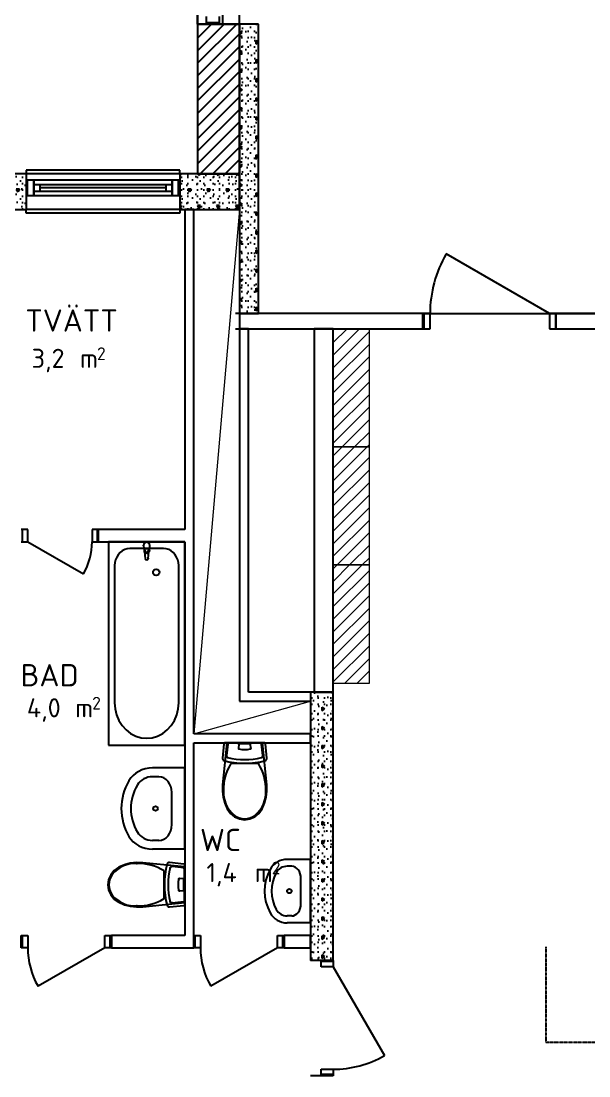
# Model space of a CAD drawing. Header units: millimetres. Extents: x -214 to 77166, y -5099 to 21069.
# Drawn here: x 32188 to 36656, y 6398 to 14703 of the extents above; entities that cross this region are included whole.
import ezdxf
from ezdxf.enums import TextEntityAlignment as Align

# ---------------------------------------------------------------- set-up
doc = ezdxf.new("R2010")
doc.units = ezdxf.units.MM
doc.header["$MEASUREMENT"] = 0
doc.linetypes.add('A_PSTRECK_2', pattern=[3.8, 2.2, -0.7, 0.2, -0.7])
for name, color, linetype in [('A--------JA', 3, 'A_PSTRECK_2'), ('A-01SB-----', 3, 'Continuous'), ('A-01SC-----', 7, 'Continuous'), ('A-01SC-----Ytterväggar hus S', 7, 'Continuous'), ('A-01SC-----Ytterväggar2', 7, 'Continuous'), ('A-27B------', 7, 'Continuous'), ('A-42-------', 1, 'Continuous'), ('A-46---B---', 1, 'Continuous')]:
    doc.layers.add(name, color=color, linetype=linetype)
for name, color, linetype, lineweight in [('A-27---MH1-', 8, 'Continuous', 0), ('A-45C---E--', 1, 'Continuous', 0), ('A-A-RUA----', 3, 'Continuous', 0)]:
    doc.layers.add(name, color=color, linetype=linetype, lineweight=lineweight)
doc.styles.add('ISO', font='')
doc.styles.get('ISO').set_extended_font_data('ISOCPEUR')
pattern_1 = [(45, (0, 0), (-49.49747, 49.49747), [])]
pattern_2 = [(180, (0, 0), (0, 259.8076), [25, -125]), (180, (-75, -129.9), (0, 259.8076), [25, -125]), (240, (0, 0), (-225, 129.9038), [25, -125]), (240, (-150, 2e-14), (-225, 129.9038), [25, -125]), (300, (-25, 3e-15), (225, 129.9038), [25, -125]), (300, (-175, 2e-14), (225, 129.9038), [25, -125]), (180, (-3e-15, -25), (0, 50), [0, -50, 0, -75]), (225, (-25, -25), (-35.35534, 35.35534), [0, -37.5, 0, -62.5])]
pattern_3 = [(270, (0, 0), (259.8076, 0), [25, -125]), (270, (129.9, -75), (259.8076, 0), [25, -125]), (330, (0, 0), (129.9038, 225), [25, -125]), (330, (-3e-14, -150), (129.9038, 225), [25, -125]), (30, (-5e-15, -25), (-129.9038, 225), [25, -125]), (30, (-3e-14, -175), (-129.9038, 225), [25, -125]), (270, (25, -5e-15), (50, 0), [0, -50, 0, -75]), (315, (25, -25), (35.35534, 35.35534), [0, -37.5, 0, -62.5])]
pattern_4 = [(0, (0, 0), (0, 600), [])]

# ---------------------------------------------------------------- blocks, each defined once
blk = doc.blocks.new('BAD_10_58', base_point=(32528.4, 9425))
at = {"layer": 'A-A-RUA----', "style": 'ISO'}
for tag, height, p in [('ROOM_NAME', 175, (32183.3, 9640.4)), ('bFrame', 150, (32233.3, 9371.1)), ('DUMMY_377', 150, (32518.5, 9371.1)), ('DUMMY_378', 100, (32747.6, 9382.5))]:
    blk.add_attdef(tag, text='', height=height, dxfattribs=at).set_placement(p, align=Align.TOP_LEFT)
blk = doc.blocks.new('WC_11_59', base_point=(33941.5, 8127.8))
at = {"layer": 'A-A-RUA----', "style": 'ISO'}
for tag, height, p in [('ROOM_NAME', 175, (33596.4, 8343.2)), ('bFrame', 150, (33646.4, 8073.9)), ('DUMMY_377', 150, (33931.7, 8073.9)), ('DUMMY_378', 100, (34160.7, 8085.3))]:
    blk.add_attdef(tag, text='', height=height, dxfattribs=at).set_placement(p, align=Align.TOP_LEFT)
blk = doc.blocks.new('TVÄTT_09_60', base_point=(32608.2, 12177))
at = {"layer": 'A-A-RUA----', "style": 'ISO'}
for tag, height, p in [('ROOM_NAME', 175, (32221, 12433.3)), ('DUMMY_378', 100, (32785.3, 12134.5)), ('bFrame', 150, (32271, 12123.1)), ('DUMMY_377', 150, (32556.3, 12123.1))]:
    blk.add_attdef(tag, text='', height=height, dxfattribs=at).set_placement(p, align=Align.TOP_LEFT)

msp = doc.modelspace()

# ---------------------------------------------------------------- hatches: boundary and pattern name
at = {"layer": 'A-01SB-----', "linetype": 'Continuous'}
h = msp.add_hatch(dxfattribs=at)
h.set_pattern_fill('BETONG__STD_', color=256, style=0, pattern_type=2)
h.set_pattern_definition(pattern_3)
h.paths.add_polyline_path([(34464.1, 9420), (34464.1, 9349), (34644.1, 9420)])
h = msp.add_hatch(dxfattribs=at)
h.set_pattern_fill('BETONG__STD_', color=256, style=0, pattern_type=2)
h.set_pattern_definition(pattern_3)
h.paths.add_polyline_path([(34464.1, 9349), (34464.1, 7307.7), (34549.1, 7307.7), (34644.1, 7307.7), (34644.1, 9420)])
at = {"layer": 'A-01SC-----', "linetype": 'Continuous'}
h = msp.add_hatch(dxfattribs=at)
h.set_pattern_fill('BRANDSÄKRARE', color=256, style=0, pattern_type=2)
h.set_pattern_definition(pattern_1)
h.paths.add_polyline_path([(33906.2, 13500.9), (33906.2, 14680), (33576.2, 14680), (33576.2, 13500.9)])
h = msp.add_hatch(dxfattribs=at)
h.set_pattern_fill('BETONG__STD_', color=256, style=0, pattern_type=2)
h.set_pattern_definition(pattern_2)
h.paths.add_polyline_path([(31845.2, 13330), (31845.2, 13220), (32227.2, 13220), (32227.2, 13330), (32227.2, 13450), (32227.2, 13500), (31845.2, 13500), (31845.2, 13450)])
h = msp.add_hatch(dxfattribs=at)
h.set_pattern_fill('BETONG__STD_', color=256, style=0, pattern_type=2)
h.set_pattern_definition(pattern_2)
h.paths.add_polyline_path([(33437.2, 13500), (33437.2, 13450), (33437.2, 13330), (33437.2, 13220), (33906.2, 13220), (33906.2, 13500)])
at = {"layer": 'A-01SC-----Ytterväggar2', "linetype": 'Continuous'}
h = msp.add_hatch(dxfattribs=at)
h.set_pattern_fill('BETONG__STD_', color=256, style=0, pattern_type=2)
h.set_pattern_definition(pattern_3)
h.paths.add_polyline_path([(33906.2, 14680), (33906.2, 12400), (34056.2, 12400), (34056.2, 14680)])
at = {"layer": 'A-42-------', "linetype": 'Continuous'}
h = msp.add_hatch(dxfattribs=at)
h.set_pattern_fill('FALSAD_PLÅT__LIGGANDE_600', color=256, style=0, pattern_type=2)
h.set_pattern_definition(pattern_4)
h.paths.add_polyline_path([(32188.2, 10698.9), (32188.2, 10602.9), (32240.2, 10602.9), (32240.2, 10698.9)])
h = msp.add_hatch(dxfattribs=at)
h.set_pattern_fill('FALSAD_PLÅT__LIGGANDE_600', color=256, style=0, pattern_type=2)
h.set_pattern_definition(pattern_4)
h.paths.add_polyline_path([(32746.2, 10698.9), (32746.2, 10602.9), (32798.2, 10602.9), (32798.2, 10698.9)])
h = msp.add_hatch(dxfattribs=at)
h.set_pattern_fill('FALSAD_PLÅT__LIGGANDE_600', color=256, style=0, pattern_type=2)
h.set_pattern_definition(pattern_4)
h.paths.add_polyline_path([(32240.2, 7502.9), (32188.2, 7502.9), (32188.2, 7406.9), (32240.2, 7406.9)])
h = msp.add_hatch(dxfattribs=at)
h.set_pattern_fill('FALSAD_PLÅT__LIGGANDE_600', color=256, style=0, pattern_type=2)
h.set_pattern_definition(pattern_4)
h.paths.add_polyline_path([(32898.2, 7502.9), (32846.2, 7502.9), (32846.2, 7406.9), (32898.2, 7406.9)])
h = msp.add_hatch(dxfattribs=at)
h.set_pattern_fill('FALSAD_PLÅT__LIGGANDE_600', color=256, style=0, pattern_type=2)
h.set_pattern_definition(pattern_4)
h.paths.add_polyline_path([(33599.2, 7502.9), (33547.2, 7502.9), (33547.2, 7406.9), (33599.2, 7406.9)])
h = msp.add_hatch(dxfattribs=at)
h.set_pattern_fill('FALSAD_PLÅT__LIGGANDE_600', color=256, style=0, pattern_type=2)
h.set_pattern_definition(pattern_4)
h.paths.add_polyline_path([(34257.2, 7502.9), (34205.2, 7502.9), (34205.2, 7406.9), (34257.2, 7406.9)])
h = msp.add_hatch(dxfattribs=at)
h.set_pattern_fill('FALSAD_PLÅT__LIGGANDE_600', color=256, style=0, pattern_type=2)
h.set_pattern_definition(pattern_4)
h.paths.add_polyline_path([(34549.1, 7307.7), (34549.1, 7255.7), (34644.1, 7255.7), (34644.1, 7307.7)])
h = msp.add_hatch(dxfattribs=at)
h.set_pattern_fill('FALSAD_PLÅT__LIGGANDE_600', color=256, style=0, pattern_type=2)
h.set_pattern_definition(pattern_4)
h.paths.add_polyline_path([(34549.1, 6449.7), (34549.1, 6397.7), (34644.1, 6397.7), (34644.1, 6449.7)])
at = {"layer": 'A-45C---E--', "linetype": 'Continuous'}
h = msp.add_hatch(dxfattribs=at)
h.set_pattern_fill('BRANDSÄKRARE', color=256, style=0, pattern_type=2)
h.set_pattern_definition(pattern_1)
h.paths.add_polyline_path([(34644.1, 11350.7), (34929.1, 11350.7), (34929.1, 12280.7), (34644.1, 12280.7)])
h = msp.add_hatch(dxfattribs=at)
h.set_pattern_fill('BRANDSÄKRARE', color=256, style=0, pattern_type=2)
h.set_pattern_definition(pattern_1)
h.paths.add_polyline_path([(34644.1, 10420.7), (34929.1, 10420.7), (34929.1, 11350.7), (34644.1, 11350.7)])
h = msp.add_hatch(dxfattribs=at)
h.set_pattern_fill('BRANDSÄKRARE', color=256, style=0, pattern_type=2)
h.set_pattern_definition(pattern_1)
h.paths.add_polyline_path([(34644.1, 9490.7), (34929.1, 9490.7), (34929.1, 10420.7), (34644.1, 10420.7)])

# ---------------------------------------------------------------- linework, layer by layer
at = {"layer": 'A--------JA'}
for p, q in [((36318.2, 7413.4), (36318.2, 6663.4)), ((36318.2, 6663.4), (37068.2, 6663.4))]:
    msp.add_line(p, q, dxfattribs=at)
at = {"layer": 'A-01SB-----'}
for p, q in [((32798.2, 10602.9), (32798.2, 10698.9)), ((34464.1, 9420), (34464.1, 9349)), ((32188.2, 7406.9), (32188.2, 7502.9)), ((32898.2, 7406.9), (32898.2, 7502.9)), ((33547.2, 7406.9), (33547.2, 7502.9)), ((34257.2, 7406.9), (34257.2, 7502.9)), ((34549.1, 7307.7), (34464.1, 7307.7)), ((34644.1, 7307.7), (34549.1, 7307.7)), ((34549.1, 6397.7), (34464.1, 6397.7)), ((34644.1, 6397.7), (34549.1, 6397.7))]:
    msp.add_line(p, q, dxfattribs=at)
at = {"layer": 'A-01SB-----', "flags": 128}
for points in [[(33547.2, 13220), (33476.2, 13220)], [(33476.2, 13220), (33476.2, 10698.9)], [(33547.2, 9091), (33547.2, 13220)], [(34644.1, 12400), (33906.2, 12400)], [(33906.2, 12400), (33906.2, 12280)], [(33906.2, 12280), (34644.1, 12280)], [(33977.2, 12280), (33906.2, 12280)], [(33906.2, 12280), (33906.2, 9349)], [(33977.2, 9420), (33977.2, 12280)], [(33476.2, 10698.9), (32798.2, 10698.9)], [(32798.2, 10602.9), (33476.2, 10602.9)], [(33476.2, 10602.9), (33476.2, 7502.9)], [(34464.1, 9420), (33977.2, 9420)], [(34644.1, 9420), (34464.1, 9420)], [(34644.1, 7307.7), (34644.1, 9420)], [(33906.2, 9349), (34464.1, 9349)], [(34464.1, 9349), (34464.1, 7307.7)], [(34464.1, 9091), (33547.2, 9091)], [(34464.1, 9020), (34464.1, 9091)], [(33547.2, 9020), (34464.1, 9020)], [(33547.2, 7502.9), (33547.2, 9020)], [(33476.2, 7502.9), (32898.2, 7502.9)], [(34464.1, 7502.9), (34257.2, 7502.9)], [(34464.1, 7406.9), (34464.1, 7502.9)], [(32898.2, 7406.9), (33547.2, 7406.9)], [(34257.2, 7406.9), (34464.1, 7406.9)]]:
    msp.add_lwpolyline(points, dxfattribs=at)
at = {"layer": 'A-01SC-----'}
for p, q in [((33576.2, 14680), (33646.2, 14680)), ((33646.2, 14680), (33746.2, 14680)), ((33746.2, 14680), (33906.2, 14680)), ((32227.2, 13500), (32227.2, 13450)), ((33437.2, 13500), (33437.2, 13450)), ((32227.2, 13450), (32227.2, 13330)), ((33437.2, 13450), (33437.2, 13330)), ((32227.2, 13330), (32227.2, 13220)), ((33437.2, 13330), (33437.2, 13220)), ((35346.2, 12400), (35346.2, 12280))]:
    msp.add_line(p, q, dxfattribs=at)
at = {"layer": 'A-01SC-----', "flags": 128}
for points in [[(33576.2, 14680), (33576.2, 13500.9)], [(33906.2, 13500.9), (33906.2, 14680)], [(32227.2, 13500), (31845.2, 13500)], [(33906.2, 13500), (33437.2, 13500)], [(33576.2, 13500.9), (33906.2, 13500.9)], [(33906.2, 13220), (33906.2, 13500)], [(31845.2, 13220), (32227.2, 13220)], [(33437.2, 13220), (33906.2, 13220)], [(35346.2, 12400), (34644.1, 12400)], [(34644.1, 12280), (35346.2, 12280)]]:
    msp.add_lwpolyline(points, dxfattribs=at)
at = {"layer": 'A-01SC-----Ytterväggar hus S', "flags": 128}
for points in [[(34644.1, 12400), (33876.2, 12400)], [(34644.1, 12400), (33876.2, 12400)], [(33876.2, 12280), (34644.1, 12280)], [(33876.2, 12280), (34644.1, 12280)]]:
    msp.add_lwpolyline(points, dxfattribs=at)
at = {"layer": 'A-01SC-----Ytterväggar2', "flags": 128}
for points in [[(33576.2, 19139.3), (33576.2, 14680)], [(33776.2, 14680), (33776.2, 18939.3)], [(33576.2, 14680), (33776.2, 14680)], [(33906.2, 14680), (33576.2, 14680)], [(33576.2, 14680), (33576.2, 13500)], [(33906.2, 14680), (33906.2, 12400)], [(34056.2, 14680), (33906.2, 14680)], [(33906.2, 13500), (33906.2, 14680)], [(34056.2, 12400), (34056.2, 14680)], [(33576.2, 13500), (33906.2, 13500)], [(33906.2, 12400), (34056.2, 12400)]]:
    msp.add_lwpolyline(points, dxfattribs=at)
at = {"layer": 'A-27---MH1-'}
for p, q in [((33906.2, 13220), (33547.2, 9091)), ((33547.2, 9091), (34464.1, 9349))]:
    msp.add_line(p, q, dxfattribs=at)
at = {"layer": 'A-27B------', "flags": 128}
for points in [[(34494.1, 12280), (34494.1, 9420)], [(34644.1, 12280), (34494.1, 12280)], [(34644.1, 9420), (34644.1, 12280)], [(34494.1, 9420), (34644.1, 9420)]]:
    msp.add_lwpolyline(points, dxfattribs=at)
at = {"layer": 'A-42-------'}
for p, q in [((33576.2, 14680), (33576.2, 16690)), ((33906.2, 14680), (33906.2, 16690)), ((33646.2, 14680), (33646.2, 14740)), ((33746.2, 14740), (33746.2, 14680)), ((33746.2, 14690), (33646.2, 14690)), ((33646.2, 14680), (33746.2, 14680)), ((33437.2, 13530), (32227.2, 13530)), ((32227.2, 13530), (32227.2, 13500)), ((33437.2, 13500), (32227.2, 13500)), ((33437.2, 13500), (33437.2, 13530)), ((32287.2, 13450), (32227.2, 13450)), ((32227.2, 13450), (32227.2, 13330)), ((32237.2, 13330), (32237.2, 13450)), ((33377.2, 13450), (32287.2, 13450)), ((32287.2, 13450), (32287.2, 13365)), ((32287.2, 13365), (32287.2, 13450)), ((32337.2, 13415), (32287.2, 13415)), ((32287.2, 13415), (32287.2, 13365)), ((33327.2, 13415), (32337.2, 13415)), ((32337.2, 13365), (32337.2, 13415)), ((33327.2, 13390), (32337.2, 13390)), ((33377.2, 13415), (33327.2, 13415)), ((33327.2, 13415), (33327.2, 13365)), ((33377.2, 13365), (33377.2, 13450)), ((33437.2, 13450), (33377.2, 13450)), ((33377.2, 13450), (33377.2, 13365)), ((33377.2, 13365), (33377.2, 13415)), ((33427.2, 13330), (33427.2, 13450)), ((33437.2, 13450), (33437.2, 13330)), ((32227.2, 13330), (32287.2, 13330)), ((32287.2, 13365), (32287.2, 13330)), ((32287.2, 13330), (32287.2, 13365)), ((32287.2, 13365), (32337.2, 13365)), ((32287.2, 13330), (33377.2, 13330)), ((32337.2, 13365), (33327.2, 13365)), ((33327.2, 13365), (33377.2, 13365)), ((33377.2, 13330), (33377.2, 13365)), ((33377.2, 13365), (33377.2, 13330)), ((33377.2, 13330), (33437.2, 13330)), ((33437.2, 13220), (32227.2, 13220)), ((32227.2, 13190), (32227.2, 13220)), ((33437.2, 13220), (33437.2, 13190)), ((33437.2, 13190), (32227.2, 13190)), ((36346.2, 12400), (35532.2, 12870)), ((35346.2, 12400), (36856.2, 12400)), ((35406.2, 12400), (35346.2, 12400)), ((35346.2, 12400), (35346.2, 12280)), ((35346.2, 12400), (35346.2, 12280)), ((35356.2, 12400), (35356.2, 12280)), ((35406.2, 12280), (35406.2, 12400)), ((36396.2, 12400), (36346.2, 12400)), ((36346.2, 12400), (36346.2, 12280)), ((36796.2, 12400), (36396.2, 12400)), ((36396.2, 12400), (36396.2, 12280)), ((36396.2, 12280), (36396.2, 12400)), ((35346.2, 12280), (35406.2, 12280)), ((36346.2, 12280), (36396.2, 12280)), ((36396.2, 12280), (36796.2, 12280)), ((32240.2, 10698.9), (32188.2, 10698.9)), ((32198.2, 10602.9), (32198.2, 10698.9)), ((32240.2, 10602.9), (32240.2, 10698.9)), ((32746.2, 10698.9), (32746.2, 10602.9)), ((32798.2, 10698.9), (32746.2, 10698.9)), ((32788.2, 10602.9), (32788.2, 10698.9)), ((32798.2, 10602.9), (32798.2, 10698.9)), ((32798.2, 10602.9), (32798.2, 10698.9)), ((32188.2, 10602.9), (32240.2, 10602.9)), ((32240.2, 10602.9), (32678.4, 10349.9)), ((32746.2, 10602.9), (32798.2, 10602.9)), ((32188.2, 7406.9), (32188.2, 7502.9)), ((32188.2, 7502.9), (32240.2, 7502.9)), ((32188.2, 7406.9), (32188.2, 7502.9)), ((32198.2, 7406.9), (32198.2, 7502.9)), ((32240.2, 7502.9), (32240.2, 7406.9)), ((32846.2, 7406.9), (32846.2, 7502.9)), ((32846.2, 7502.9), (32898.2, 7502.9)), ((32888.2, 7406.9), (32888.2, 7502.9)), ((32898.2, 7502.9), (32898.2, 7406.9)), ((32898.2, 7406.9), (32898.2, 7502.9)), ((33547.2, 7406.9), (33547.2, 7502.9)), ((33547.2, 7502.9), (33599.2, 7502.9)), ((33547.2, 7406.9), (33547.2, 7502.9)), ((33557.2, 7406.9), (33557.2, 7502.9)), ((33599.2, 7502.9), (33599.2, 7406.9)), ((34205.2, 7406.9), (34205.2, 7502.9)), ((34205.2, 7502.9), (34257.2, 7502.9)), ((34247.2, 7406.9), (34247.2, 7502.9)), ((34257.2, 7502.9), (34257.2, 7406.9)), ((34257.2, 7406.9), (34257.2, 7502.9)), ((32240.2, 7406.9), (32188.2, 7406.9)), ((32846.2, 7406.9), (32321.4, 7103.9)), ((32898.2, 7406.9), (32846.2, 7406.9)), ((33599.2, 7406.9), (33547.2, 7406.9)), ((34205.2, 7406.9), (33680.4, 7103.9)), ((34257.2, 7406.9), (34205.2, 7406.9)), ((34549.1, 7307.7), (34644.1, 7307.7)), ((34549.1, 7255.7), (34549.1, 7307.7)), ((34644.1, 7307.7), (34549.1, 7307.7)), ((34644.1, 7297.7), (34549.1, 7297.7)), ((34644.1, 7255.7), (34549.1, 7255.7)), ((34644.1, 7307.7), (34644.1, 7255.7)), ((34644.1, 7255.7), (35047.1, 6557.7)), ((34549.1, 6449.7), (34644.1, 6449.7)), ((34549.1, 6397.7), (34549.1, 6449.7)), ((34644.1, 6407.7), (34549.1, 6407.7)), ((34644.1, 6397.7), (34549.1, 6397.7)), ((34644.1, 6397.7), (34549.1, 6397.7)), ((34644.1, 6449.7), (34644.1, 6397.7))]:
    msp.add_line(p, q, dxfattribs=at)
for centre, radius, start, end in [((36346.2, 12400), 940, 150, 180), ((32240.2, 10602.9), 506, 330, 0), ((32846.2, 7406.9), 606, 180, 210), ((34205.2, 7406.9), 606, 180, 210), ((34644.1, 7255.7), 806, 270, 300)]:
    msp.add_arc(centre, radius, start, end, dxfattribs=at)
at = {"layer": 'A-45C---E--', "flags": 128}
for points in [[(34644.1, 11350.7), (34929.1, 11350.7), (34929.1, 12280.7), (34644.1, 12280.7)], [(34644.1, 10420.7), (34929.1, 10420.7), (34929.1, 11350.7), (34644.1, 11350.7)], [(34644.1, 9490.7), (34929.1, 9490.7), (34929.1, 10420.7), (34644.1, 10420.7)]]:
    msp.add_lwpolyline(points, close=True, dxfattribs=at)
at = {"layer": 'A-46---B---'}
for p, q in [((32876.2, 10602.9), (32876.2, 9002.9)), ((33476.2, 10602.9), (32876.2, 10602.9)), ((33044.2, 10549.6), (33023.4, 10547.5)), ((33308.2, 10549.6), (33044.2, 10549.6)), ((33151.2, 10574.9), (33155.2, 10532.9)), ((33162.6, 10535.1), (33162.6, 10550)), ((33162.6, 10550), (33189.8, 10550)), ((33189.8, 10550), (33189.8, 10535.1)), ((33197.2, 10532.9), (33201.2, 10574.9)), ((33329.1, 10547.5), (33308.2, 10549.6)), ((33476.2, 9002.9), (33476.2, 10602.9)), ((32940.3, 10482.9), (32931.5, 10461.8)), ((32952.3, 10501.9), (32940.3, 10482.9)), ((32967.1, 10518.4), (32952.3, 10501.9)), ((32984.2, 10531.7), (32967.1, 10518.4)), ((33003.2, 10541.5), (32984.2, 10531.7)), ((33023.4, 10547.5), (33003.2, 10541.5)), ((33158.5, 10523.4), (33165.1, 10470.5)), ((33187.3, 10470.5), (33193.9, 10523.4)), ((33349.3, 10541.5), (33329.1, 10547.5)), ((33368.2, 10531.7), (33349.3, 10541.5)), ((33385.4, 10518.4), (33368.2, 10531.7)), ((33400.1, 10501.9), (33385.4, 10518.4)), ((33412.1, 10482.9), (33400.1, 10501.9)), ((33421, 10461.8), (33412.1, 10482.9)), ((32926, 10439.4), (32924.2, 10416.2)), ((32924.2, 10416.2), (32924.2, 9336.2)), ((32931.5, 10461.8), (32926, 10439.4)), ((33426.4, 10439.4), (33421, 10461.8)), ((33428.2, 10416.2), (33426.4, 10439.4)), ((33428.2, 9336.2), (33428.2, 10416.2)), ((32924.2, 9336.2), (32928, 9287.6)), ((33424.4, 9287.6), (33428.2, 9336.2)), ((32928, 9287.6), (32939.4, 9240.5)), ((32939.4, 9240.5), (32958, 9196.2)), ((33394.5, 9196.2), (33413, 9240.5)), ((33413, 9240.5), (33424.4, 9287.6)), ((32958, 9196.2), (32983.2, 9156.2)), ((32983.2, 9156.2), (33014.2, 9121.7)), ((33338.2, 9121.7), (33369.3, 9156.2)), ((33369.3, 9156.2), (33394.5, 9196.2)), ((33014.2, 9121.7), (33050.2, 9093.7)), ((33050.2, 9093.7), (33090, 9073.1)), ((33090, 9073.1), (33132.5, 9060.5)), ((33132.5, 9060.5), (33176.2, 9056.2)), ((33176.2, 9056.2), (33220, 9060.5)), ((33220, 9060.5), (33262.4, 9073.1)), ((33262.4, 9073.1), (33302.2, 9093.7)), ((33302.2, 9093.7), (33338.2, 9121.7)), ((32876.2, 9002.9), (33476.2, 9002.9)), ((33784, 9012.6), (33772.3, 8900.3)), ((33806.2, 9020), (33773.9, 8688.8)), ((33784.7, 9015.5), (33784, 9012.6)), ((33786.1, 9017.9), (33784.7, 9015.5)), ((33788.1, 9019.5), (33786.1, 9017.9)), ((33790.4, 9020), (33788.1, 9019.5)), ((34104.1, 9020), (33790.4, 9020)), ((33814.1, 9010.5), (33804.8, 8920.4)), ((34088.2, 9020), (33806.2, 9020)), ((34075, 9017.9), (33819.5, 9017.9)), ((33901.6, 9009.2), (33898.4, 8978.3)), ((33990.7, 9011.7), (33903.8, 9011.7)), ((33996.1, 8978.3), (33992.9, 9009.2)), ((34089.7, 8920.4), (34080.3, 9010.5)), ((34120.6, 8688.8), (34088.2, 9020)), ((34106.3, 9019.5), (34104.1, 9020)), ((34108.3, 9017.9), (34106.3, 9019.5)), ((34109.7, 9015.5), (34108.3, 9017.9)), ((34110.5, 9012.6), (34109.7, 9015.5)), ((34122.1, 8900.3), (34110.5, 9012.6)), ((33772.3, 8900.3), (33772.6, 8893.9)), ((33772.6, 8893.9), (33774.6, 8888.1)), ((33774.6, 8888.1), (33778.2, 8883.6)), ((34116.3, 8883.6), (34119.8, 8888.1)), ((34119.8, 8888.1), (34121.9, 8893.9)), ((34121.9, 8893.9), (34122.1, 8900.3)), ((33476.2, 8822.9), (33221.7, 8822.9)), ((33476.2, 8182.9), (33476.2, 8822.9)), ((33778.2, 8883.6), (33782.7, 8881.3)), ((33782.7, 8881.3), (33823.5, 8872)), ((33823.5, 8872), (33864.6, 8865.4)), ((33947.2, 8856.4), (33838.3, 8856.4)), ((33864.6, 8865.4), (33905.8, 8861.4)), ((33905.8, 8861.4), (33947.2, 8860)), ((33947.2, 8860), (33988.6, 8861.4)), ((34056.2, 8856.4), (33947.2, 8856.4)), ((33988.6, 8861.4), (34029.9, 8865.4)), ((34029.9, 8865.4), (34071, 8872)), ((34071, 8872), (34111.8, 8881.3)), ((34111.8, 8881.3), (34116.3, 8883.6)), ((33272.6, 8753.3), (33221.7, 8753.3)), ((33773.9, 8688.8), (33772.3, 8639.9)), ((33772.3, 8639.9), (33777.8, 8591.4)), ((34116.6, 8591.4), (34122.1, 8639.9)), ((34122.1, 8639.9), (34120.6, 8688.8)), ((33373.7, 8629.6), (33373.6, 8629.6)), ((33373.6, 8376.1), (33373.6, 8629.6)), ((33777.8, 8591.4), (33790.2, 8544.3)), ((34104.2, 8544.3), (34116.6, 8591.4)), ((33790.2, 8544.3), (33809.2, 8500)), ((33809.2, 8500), (33834.8, 8464.8)), ((34059.6, 8464.8), (34085.2, 8500)), ((34085.2, 8500), (34104.2, 8544.3)), ((33834.8, 8464.8), (33867.9, 8437.9)), ((33867.9, 8437.9), (33906.2, 8420.9)), ((33906.2, 8420.9), (33947.2, 8415)), ((33947.2, 8423.2), (33947.2, 8423.2)), ((33947.2, 8415), (33988.3, 8420.9)), ((33988.3, 8420.9), (34026.6, 8437.9)), ((34026.6, 8437.9), (34059.6, 8464.8)), ((34028.3, 8448.5), (34028.3, 8448.5)), ((33272.6, 8252.5), (33221.7, 8252.5)), ((33476.2, 8182.9), (33221.7, 8182.9)), ((33000.6, 8059.9), (32956.2, 8040.9)), ((33047.6, 8072.3), (33000.6, 8059.9)), ((33096.1, 8077.8), (33047.6, 8072.3)), ((33145, 8076.2), (33096.1, 8077.8)), ((33476.2, 8043.9), (33145, 8076.2)), ((33337.5, 8067.4), (33328.2, 8026.6)), ((33339.9, 8072), (33337.5, 8067.4)), ((33344.3, 8075.5), (33339.9, 8072)), ((33350.1, 8077.5), (33344.3, 8075.5)), ((33356.5, 8077.8), (33350.1, 8077.5)), ((33468.9, 8066.1), (33356.5, 8077.8)), ((33471.7, 8065.4), (33468.9, 8066.1)), ((33474.1, 8064), (33471.7, 8065.4)), ((33475.7, 8062), (33474.1, 8064)), ((33476.2, 8059.7), (33475.7, 8062)), ((33476.2, 7746), (33476.2, 8059.7)), ((34464.1, 8102.9), (34280.8, 8102.9)), ((34464.1, 7602.9), (34464.1, 8102.9)), ((32894.1, 7982.2), (32877.1, 7943.9)), ((32921, 8015.3), (32894.1, 7982.2)), ((32956.2, 8040.9), (32921, 8015.3)), ((33312.6, 7902.9), (33312.6, 8011.8)), ((33321.6, 7985.6), (33317.6, 7944.3)), ((33328.2, 8026.6), (33321.6, 7985.6)), ((33466.7, 8036), (33376.6, 8045.3)), ((33474.1, 7775.1), (33474.1, 8030.6)), ((33476.2, 7761.9), (33476.2, 8043.9)), ((34317.4, 8048.5), (34280.8, 8048.5)), ((32877.1, 7943.9), (32871.2, 7902.9)), ((32871.2, 7902.9), (32877.1, 7861.8)), ((32879.4, 7902.9), (32879.4, 7902.9)), ((33312.6, 7793.9), (33312.6, 7902.9)), ((33317.6, 7944.3), (33316.3, 7902.9)), ((33316.3, 7902.9), (33317.6, 7861.5)), ((33465.4, 7948.5), (33434.5, 7951.7)), ((33467.9, 7859.4), (33467.9, 7946.3)), ((34390.2, 7951.9), (34390.2, 7951.9)), ((34390.2, 7753.9), (34390.2, 7951.9)), ((32877.1, 7861.8), (32894.1, 7823.5)), ((32894.1, 7823.5), (32921, 7790.5)), ((32904.7, 7821.8), (32904.7, 7821.8)), ((33317.6, 7861.5), (33321.6, 7820.2)), ((33321.6, 7820.2), (33328.2, 7779.1)), ((33434.5, 7854), (33465.4, 7857.2)), ((32921, 7790.5), (32956.2, 7764.9)), ((32956.2, 7764.9), (33000.6, 7745.9)), ((33000.6, 7745.9), (33047.6, 7733.5)), ((33047.6, 7733.5), (33096.1, 7728)), ((33096.1, 7728), (33145, 7729.5)), ((33145, 7729.5), (33476.2, 7761.9)), ((33328.2, 7779.1), (33337.5, 7738.3)), ((33337.5, 7738.3), (33339.9, 7733.8)), ((33339.9, 7733.8), (33344.3, 7730.3)), ((33344.3, 7730.3), (33350.1, 7728.2)), ((33350.1, 7728.2), (33356.5, 7728)), ((33356.5, 7728), (33468.9, 7739.7)), ((33376.6, 7760.4), (33466.7, 7769.8)), ((33468.9, 7739.7), (33471.7, 7740.4)), ((33471.7, 7740.4), (33474.1, 7741.8)), ((33474.1, 7741.8), (33475.7, 7743.8)), ((33475.7, 7743.8), (33476.2, 7746)), ((34317.4, 7657.2), (34280.8, 7657.2)), ((34464.1, 7602.9), (34280.8, 7602.9))]:
    msp.add_line(p, q, dxfattribs=at)
for centre, radius in [((33251.2, 10362.9), 25), ((33246.1, 8502.9), 17.5), ((34298.4, 7852.9), 17.5)]:
    msp.add_circle(centre, radius, dxfattribs=at)
for centre, radius, start, end in [((33176.2, 10574.9), 25, 0, 180), ((33176.2, 10534.8), 21.1, 185.16961, 212.77103), ((33176.2, 10534.8), 21.1, 212.77103, 327.22897), ((33176.2, 10535.1), 13.6, 180, 0), ((33176.2, 10471.9), 11.2, 187.13892, 352.86108), ((33176.2, 10534.8), 21.1, 327.22897, 354.83039)]:
    msp.add_arc(centre, radius, start, end, dxfattribs=at)
for centre, major_axis, ratio, start_param, end_param in [((33819.5, 9010.7), (0, 7.15), 0.758764, 0.013419, 1.599332), ((33902, 8977.6), (0, 4.79), 0.758764, 1.42881, 2.794205), ((33947.2, 9290.3), (0, 323), 0.758764, 2.950718, 3.332467), ((33903.8, 9008.8), (0, 2.92), 0.758764, 0.000177, 1.434827), ((33990.7, 9008.8), (0, 2.92), 0.758764, 4.848359, 6.283009), ((33992.5, 8977.6), (0, 4.79), 0.758764, 3.488981, 4.854376), ((34074.9, 9010.7), (0, 7.15), 0.758764, 4.683853, 6.269766), ((33814.7, 8918.2), (0, 13.3), 0.758764, 1.40788, 3.008), ((33947.2, 9818.1), (0, 929.9), 0.758764, 2.950724, 3.332462), ((34079.7, 8918.2), (0, 13.3), 0.758764, 3.275185, 4.875305), ((33221.7, 8629.7), (210.4, 0), 0.918261, 1.570796, 2.644618), ((34205.3, 8653.3), (425.3, 0), 0.945902, 2.612188, 3.165208), ((33689.1, 8653.3), (425.3, 0), 0.945902, 6.259569, 6.81259), ((33476.2, 8502.9), (500, 0), 0.918261, 2.644618, 3.638567), ((33221.7, 8629.7), (134.7, 0), 0.918261, 1.570796, 2.644618), ((33272.6, 8629.6), (0, 123.7), 0.817369, 4.712389, 6.283185), ((33476.2, 8502.9), (424.2, 0), 0.918261, 2.644618, 3.638567), ((34036.7, 8630.2), (256.9, 0), 0.945902, 3.085861, 3.98645), ((33857.8, 8630.2), (256.9, 0), 0.945902, 5.438328, 6.338917), ((33948, 8554.2), (138.5, 0), 0.945902, 4.079884, 4.706528), ((33946.4, 8554.2), (138.5, 0), 0.945902, 4.71825, 5.344894), ((33221.7, 8376.1), (134.7, 0), 0.918261, 3.638567, 4.712389), ((33272.6, 8376.1), (0, 123.7), 0.817369, 3.141593, 4.712389), ((33221.7, 8376.1), (210.4, 0), 0.918261, 3.638567, 4.712389), ((33086.5, 7813.4), (0, 256.9), 0.945902, 6.227454, 7.128043), ((33109.5, 7644.8), (0, 425.3), 0.945902, 5.753781, 6.306801), ((34280.8, 7951.9), (151.5, 0), 0.996377, 1.570796, 2.644618), ((33010.4, 7902.1), (0, 138.5), 0.945902, 0.938292, 1.564936), ((34274.3, 7902.9), (929.9, 0), 0.758764, 2.950724, 3.332462), ((33374.4, 8035.4), (13.3, 0), 0.758764, 1.40788, 3.008), ((33466.9, 8030.6), (7.15, 0), 0.758764, 0.013419, 1.599332), ((34464.1, 7852.9), (360, 0), 0.996377, 2.644618, 3.638567), ((34464.1, 7852.9), (305.5, 0), 0.996377, 2.644618, 3.638567), ((34280.8, 7951.9), (97, 0), 0.996377, 1.570796, 2.644618), ((34317.4, 7951.9), (0, 96.6), 0.753288, 4.712389, 6.283185), ((33010.4, 7903.7), (0, 138.5), 0.945902, 1.576657, 2.203301), ((33746.5, 7902.9), (323, 0), 0.758764, 2.950718, 3.332467), ((33433.8, 7948.2), (4.79, 0), 0.758764, 1.42881, 2.794205), ((33465, 7946.3), (2.92, 0), 0.758764, 0.000177, 1.434827), ((33086.5, 7992.3), (0, 256.9), 0.945902, 2.296735, 3.197324), ((33433.8, 7857.6), (4.79, 0), 0.758764, 3.488981, 4.854376), ((33465, 7859.4), (2.92, 0), 0.758764, 4.848359, 6.283009), ((33109.5, 8161), (0, 425.3), 0.945902, 3.117977, 3.670997), ((33374.4, 7770.4), (13.3, 0), 0.758764, 3.275185, 4.875305), ((33466.9, 7775.2), (7.15, 0), 0.758764, 4.683853, 6.269766), ((34317.4, 7753.9), (0, 96.6), 0.753288, 3.141593, 4.712389), ((34280.8, 7753.8), (151.5, 0), 0.996377, 3.638567, 4.712389), ((34280.8, 7753.8), (97, 0), 0.996377, 3.638567, 4.712389)]:
    msp.add_ellipse(centre, major_axis=major_axis, ratio=ratio, start_param=start_param, end_param=end_param, dxfattribs=at)
for p in [(33151.2, 10574.9), (33158.5, 10523.4), (33187.3, 10470.5), (33197.2, 10532.9), (33814.1, 9010.5), (33900.7, 8973.1), (33901.6, 9009.2), (33990.7, 9011.7), (33993.7, 8973.1), (33996.1, 8978.3), (34075, 9017.9), (33813.4, 8905), (34081.1, 8905), (34089.7, 8920.4), (34056.2, 8856.4), (33780.2, 8643.8), (34114.3, 8643.8), (33866.1, 8448.5), (33100, 8069.9), (32904.7, 7984), (33361.3, 8036.7), (33466.7, 8036), (33429.3, 7949.4), (33465.4, 7948.5), (33429.3, 7856.4), (33434.5, 7854), (33467.9, 7859.4), (33100, 7735.9), (33312.6, 7793.9), (33361.3, 7769), (33376.6, 7760.4), (33474.1, 7775.1)]:
    msp.add_point(p, dxfattribs=at)

# ---------------------------------------------------------------- block references
at = {"layer": 'A-A-RUA----'}
ref = msp.add_blockref('TVÄTT_09_60', (32608.2, 12177), dxfattribs=at)
ref.add_attrib('ROOM_NAME', 'TVÄTT', dxfattribs={"color": 7, "height": 175, "style": 'ISO'}).set_placement((32221, 12433.3), align=Align.TOP_LEFT)
ref.add_attrib('bFrame', '3,2', dxfattribs={"color": 7, "height": 150, "style": 'ISO'}).set_placement((32271, 12123.1), align=Align.TOP_LEFT)
ref.add_attrib('DUMMY_377', ' m', dxfattribs={"color": 7, "height": 150, "style": 'ISO'}).set_placement((32556.3, 12123.1), align=Align.TOP_LEFT)
ref.add_attrib('DUMMY_378', '2', dxfattribs={"color": 7, "height": 100, "style": 'ISO'}).set_placement((32785.3, 12134.5), align=Align.TOP_LEFT)
ref = msp.add_blockref('BAD_10_58', (32528.4, 9425), dxfattribs=at)
ref.add_attrib('ROOM_NAME', 'BAD', dxfattribs={"color": 7, "height": 175, "style": 'ISO'}).set_placement((32183.3, 9640.4), align=Align.TOP_LEFT)
ref.add_attrib('bFrame', '4,0', dxfattribs={"color": 7, "height": 150, "style": 'ISO'}).set_placement((32233.3, 9371.1), align=Align.TOP_LEFT)
ref.add_attrib('DUMMY_377', ' m', dxfattribs={"color": 7, "height": 150, "style": 'ISO'}).set_placement((32518.5, 9371.1), align=Align.TOP_LEFT)
ref.add_attrib('DUMMY_378', '2', dxfattribs={"color": 7, "height": 100, "style": 'ISO'}).set_placement((32747.6, 9382.5), align=Align.TOP_LEFT)
ref = msp.add_blockref('WC_11_59', (33941.5, 8127.8), dxfattribs=at)
ref.add_attrib('ROOM_NAME', 'WC', dxfattribs={"color": 7, "height": 175, "style": 'ISO'}).set_placement((33596.4, 8343.2), align=Align.TOP_LEFT)
ref.add_attrib('bFrame', '1,4', dxfattribs={"color": 7, "height": 150, "style": 'ISO'}).set_placement((33646.4, 8073.9), align=Align.TOP_LEFT)
ref.add_attrib('DUMMY_377', ' m', dxfattribs={"color": 7, "height": 150, "style": 'ISO'}).set_placement((33931.7, 8073.9), align=Align.TOP_LEFT)
ref.add_attrib('DUMMY_378', '2', dxfattribs={"color": 7, "height": 100, "style": 'ISO'}).set_placement((34160.7, 8085.3), align=Align.TOP_LEFT)

doc.saveas('drawing.dxf')
